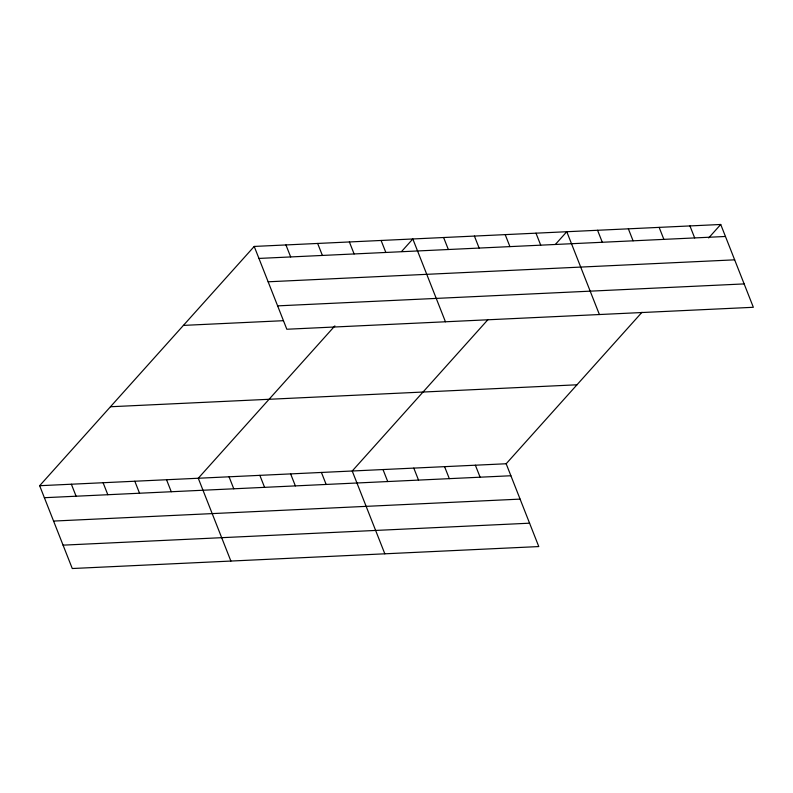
<?xml version="1.0" encoding="UTF-8"?>
<svg xmlns="http://www.w3.org/2000/svg" width="793" height="793" viewBox="0 0 793 793"><rect width="100%" height="100%" fill="white"/><g stroke="black" fill="none" stroke-linecap="round" stroke-linejoin="round"><path stroke-width="1.19" d="M641.993 312.283L506.172 463.756L538.784 546.565L72.272 568.522L39.65 485.712L254.216 246.435L720.728 224.478L753.35 307.287L286.828 329.244L254.216 246.435M334.884 325.893L198.27 478.248L230.882 561.057M401.565 251.53L412.826 238.971L445.448 321.78M488.042 319.529L352.221 471.002L384.833 553.811M555.516 244.284L566.777 231.725L599.399 314.534M708.664 237.94L720.728 224.478M258.934 258.429L725.456 236.473M268.143 281.793L734.665 259.836M277.629 305.87L744.141 283.914M183.411 325.398L283.458 320.689M110.455 406.75L576.977 384.793M39.65 485.712L506.172 463.756M44.368 497.707L510.89 475.75M53.577 521.07L520.099 499.114M63.063 545.148L529.585 523.192M689.94 225.926L694.668 237.92M659.152 227.383L663.87 239.367M628.363 228.83L633.082 240.814M597.575 230.277L602.293 242.271M535.989 233.172L540.717 245.166M505.2 234.619L509.919 246.613M474.412 236.076L479.131 248.06M443.624 237.523L448.342 249.508M475.374 465.204L480.102 477.198M381.106 240.467L385.834 252.452M444.586 466.661L449.314 478.645M349.386 241.954L354.104 253.948M413.797 468.108L418.526 480.092M317.656 243.451L322.384 255.435M383.009 469.555L387.727 481.549M285.936 244.938L290.664 256.932M321.423 472.45L326.151 484.444M290.635 473.907L295.363 485.891M259.846 475.354L264.575 487.338M229.058 476.801L233.776 488.795M166.54 479.745L171.268 491.729M134.82 481.232L139.538 493.226M103.1 482.729L107.818 494.723M71.37 484.226L76.098 496.21"/></g></svg>
